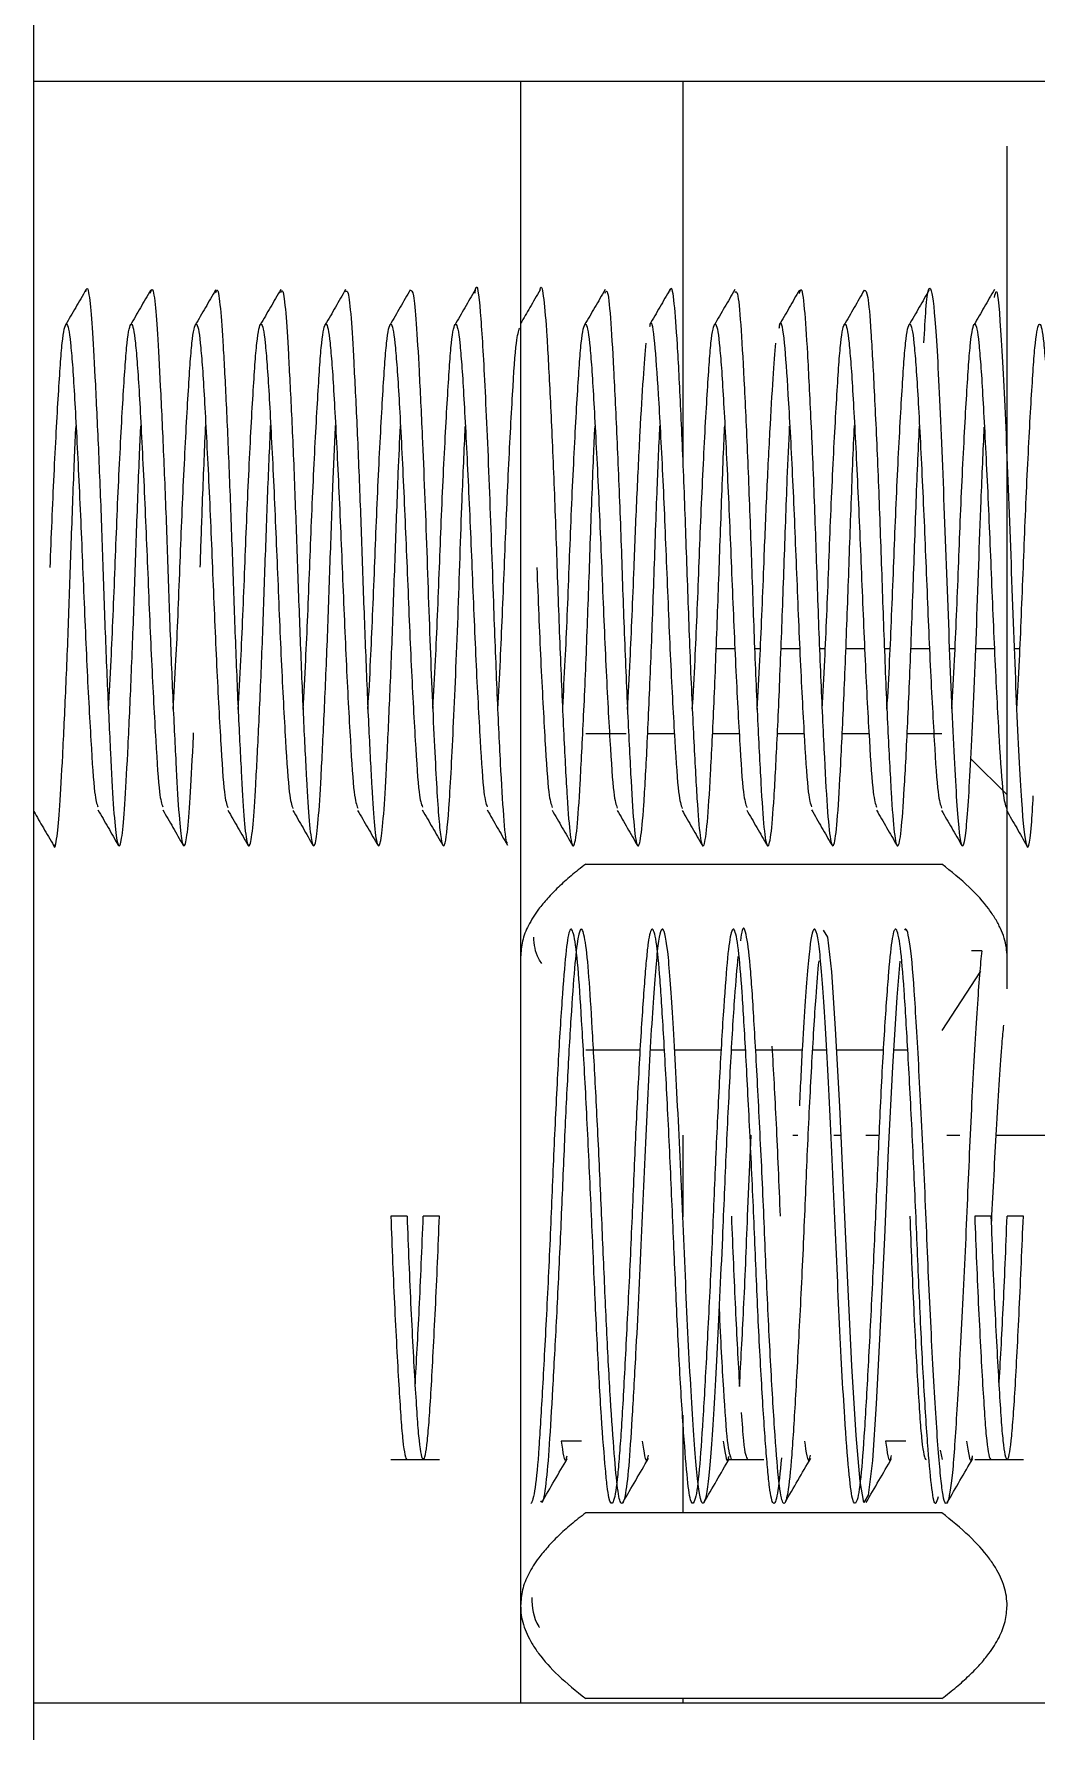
# Model space of a CAD drawing. Header units: millimetres. Extents: x -635 to 515, y -448 to 489.
# Drawn here: x -429.92 to -423.74, y -211.7 to -201.24 of the extents above; entities that cross this region are included whole.
import ezdxf

# ---------------------------------------------------------------- set-up
doc = ezdxf.new("R2010")
doc.units = ezdxf.units.MM

msp = doc.modelspace()

# ---------------------------------------------------------------- linework, layer by layer
at = {"color": 144, "linetype": 'Continuous', "lineweight": 18}
for p, q in [((-429.918, -212.878), (-429.918, -190.178)), ((-429.918, -201.528), (-419.293, -201.528)), ((-426.918, -201.528), (-426.918, -211.528)), ((-425.918, -201.528), (-425.918, -203.873)), ((-423.918, -207.126), (-423.918, -201.93)), ((-425.712, -205.028), (-425.597, -205.028)), ((-425.475, -205.028), (-425.44, -205.028)), ((-425.312, -205.028), (-425.197, -205.028)), ((-425.075, -205.028), (-425.04, -205.028)), ((-424.912, -205.028), (-424.797, -205.028)), ((-424.675, -205.028), (-424.64, -205.028)), ((-424.512, -205.028), (-424.397, -205.028)), ((-424.274, -205.028), (-424.24, -205.028)), ((-424.112, -205.028), (-423.997, -205.028)), ((-423.874, -205.028), (-423.84, -205.028)), ((-426.267, -205.554), (-426.516, -205.554)), ((-425.97, -205.554), (-426.135, -205.554)), ((-425.57, -205.554), (-425.735, -205.554)), ((-425.17, -205.554), (-425.334, -205.554)), ((-424.77, -205.554), (-424.935, -205.554)), ((-424.32, -205.554), (-424.535, -205.554)), ((-426.516, -206.356), (-424.32, -206.356)), ((-424.075, -206.891), (-424.137, -206.891)), ((-424.082, -207.017), (-424.32, -207.382)), ((-426.516, -207.502), (-426.181, -207.502)), ((-426.118, -207.502), (-426.031, -207.502)), ((-425.969, -207.502), (-425.681, -207.502)), ((-425.619, -207.502), (-425.531, -207.502)), ((-425.469, -207.502), (-425.182, -207.502)), ((-425.119, -207.502), (-425.032, -207.502)), ((-424.969, -207.502), (-424.681, -207.502)), ((-424.619, -207.502), (-424.531, -207.502)), ((-425.918, -208.028), (-425.918, -208.531)), ((-425.518, -208.528), (-425.497, -208.028)), ((-425.24, -208.028), (-425.208, -208.028)), ((-424.986, -208.028), (-424.941, -208.028)), ((-424.789, -208.028), (-424.708, -208.028)), ((-424.289, -208.028), (-424.209, -208.028)), ((-423.986, -208.028), (-423.497, -208.028)), ((-427.618, -208.528), (-427.718, -208.528)), ((-427.418, -208.528), (-427.518, -208.528)), ((-424.018, -208.528), (-424.118, -208.528)), ((-423.818, -208.528), (-423.918, -208.528)), ((-425.918, -209.754), (-425.918, -210.356)), ((-426.543, -209.914), (-426.668, -209.914)), ((-424.543, -209.914), (-424.668, -209.914)), ((-424.331, -209.97), (-424.318, -210.028)), ((-424.118, -210.028), (-423.818, -210.028)), ((-424.32, -210.356), (-426.516, -210.356)), ((-429.918, -211.528), (-419.293, -211.528)), ((-424.32, -211.502), (-426.516, -211.502)), ((-425.918, -211.502), (-425.918, -211.528))]:
    msp.add_line(p, q, dxfattribs=at)
at = {"color": 7, "linetype": 'Continuous', "lineweight": 25}
for p, q in [((-423.918, -205.93), (-424.141, -205.707)), ((-427.718, -210.028), (-427.418, -210.028)), ((-425.638, -210.028), (-425.418, -210.028))]:
    msp.add_line(p, q, dxfattribs=at)
at = {"color": 144, "linetype": 'Continuous', "lineweight": 18, "flags": 128}
msp.add_lwpolyline([(-424.58, -206.954), (-424.599, -207.176), (-424.625, -207.606), (-424.651, -208.12), (-424.674, -208.658), (-424.7, -209.205), (-424.726, -209.684), (-424.749, -210.034), (-424.774, -210.248), (-424.801, -210.292), (-424.825, -210.164), (-424.849, -209.879), (-424.875, -209.45), (-424.901, -208.936), (-424.924, -208.397), (-424.95, -207.85), (-424.976, -207.372), (-424.999, -207.021), (-425.024, -206.807), (-425.051, -206.763), (-425.051, -206.763)], dxfattribs=at)
at = {"color": 144, "linetype": 'Continuous', "lineweight": 18}
for points, knots in [([(-429.598, -202.828), (-429.597, -202.822), (-429.589, -202.786), (-429.574, -202.864), (-429.557, -203.061), (-429.54, -203.388), (-429.52, -203.81), (-429.501, -204.29), (-429.485, -204.786), (-429.466, -205.264), (-429.446, -205.683), (-429.429, -206.003), (-429.412, -206.204), (-429.392, -206.269), (-429.373, -206.187), (-429.356, -205.972), (-429.338, -205.639), (-429.318, -205.21), (-429.3, -204.727), (-429.283, -204.235), (-429.269, -203.863), (-429.261, -203.692), (-429.259, -203.654)], [0, 0, 0, 0, 0.01234, 0.067266, 0.120088, 0.173743, 0.228911, 0.283288, 0.335775, 0.390227, 0.445378, 0.498928, 0.551833, 0.606803, 0.661635, 0.714321, 0.76817, 0.82336, 0.877582, 0.930095, 0.984683, 1, 1, 1, 1]), ([(-427.199, -202.835), (-427.198, -202.827), (-427.187, -202.753), (-427.166, -202.92), (-427.141, -203.338), (-427.111, -204), (-427.088, -204.693), (-427.065, -205.29), (-427.043, -205.754), (-427.024, -206.074), (-427.009, -206.234), (-427, -206.225), (-426.999, -206.223)], [0, 0, 0, 0, 0.017964, 0.156394, 0.291006, 0.430696, 0.565212, 0.669085, 0.774185, 0.875266, 0.978055, 1, 1, 1, 1]), ([(-426.798, -202.822), (-426.798, -202.819), (-426.79, -202.774), (-426.775, -202.857), (-426.756, -203.077), (-426.736, -203.465), (-426.713, -203.962), (-426.694, -204.517), (-426.674, -205.072), (-426.652, -205.573), (-426.631, -205.963), (-426.612, -206.205), (-426.591, -206.274), (-426.569, -206.159), (-426.551, -205.877), (-426.529, -205.456), (-426.507, -204.934), (-426.488, -204.379), (-426.472, -203.931), (-426.462, -203.718), (-426.459, -203.656)], [0, 0, 0, 0, 0.00418, 0.065975, 0.12534, 0.185993, 0.247959, 0.307989, 0.367882, 0.429832, 0.490597, 0.549888, 0.611637, 0.672972, 0.732053, 0.793418, 0.855148, 0.914415, 0.975221, 1, 1, 1, 1]), ([(-425.997, -202.825), (-425.996, -202.82), (-425.987, -202.781), (-425.972, -202.882), (-425.953, -203.131), (-425.932, -203.54), (-425.91, -204.051), (-425.891, -204.609), (-425.871, -205.159), (-425.848, -205.646), (-425.828, -206.013), (-425.809, -206.228), (-425.787, -206.268), (-425.766, -206.124), (-425.747, -205.817), (-425.725, -205.376), (-425.704, -204.843), (-425.685, -204.289), (-425.669, -203.872), (-425.661, -203.69), (-425.659, -203.655)], [0, 0, 0, 0, 0.00932, 0.071214, 0.130658, 0.192066, 0.254259, 0.314101, 0.374856, 0.437163, 0.497753, 0.557735, 0.619969, 0.681249, 0.740746, 0.802721, 0.86452, 0.923927, 0.985462, 1, 1, 1, 1]), ([(-424.431, -203.143), (-424.427, -203.067), (-424.413, -202.814), (-424.386, -202.764), (-424.356, -203.042), (-424.325, -203.681), (-424.294, -204.511), (-424.263, -205.347), (-424.231, -205.992), (-424.202, -206.3), (-424.169, -206.198), (-424.141, -205.707), (-424.107, -204.957), (-424.083, -204.186), (-424.065, -203.809), (-424.059, -203.662)], [0, 0, 0, 0, 0.035635, 0.119702, 0.201857, 0.285365, 0.368293, 0.451013, 0.534677, 0.616686, 0.700852, 0.782422, 0.866849, 0.948262, 1, 1, 1, 1]), ([(-429.199, -202.835), (-429.196, -202.825), (-429.187, -202.791), (-429.171, -202.886), (-429.155, -203.104), (-429.137, -203.447), (-429.117, -203.882), (-429.098, -204.366), (-429.082, -204.862), (-429.063, -205.334), (-429.043, -205.74), (-429.026, -206.043), (-429.009, -206.224), (-428.989, -206.265), (-428.97, -206.164), (-428.954, -205.922), (-428.941, -205.704), (-428.934, -205.553), (-428.934, -205.547)], [0, 0, 0, 0, 0.02965, 0.099692, 0.166995, 0.23615, 0.306798, 0.375981, 0.443271, 0.513295, 0.583754, 0.651741, 0.719973, 0.790497, 0.860384, 0.927603, 0.996975, 1, 1, 1, 1]), ([(-428.798, -202.834), (-428.795, -202.825), (-428.785, -202.797), (-428.769, -202.911), (-428.752, -203.15), (-428.733, -203.509), (-428.714, -203.955), (-428.696, -204.443), (-428.679, -204.937), (-428.66, -205.402), (-428.64, -205.794), (-428.624, -206.079), (-428.606, -206.239), (-428.586, -206.259), (-428.567, -206.134), (-428.551, -205.88), (-428.532, -205.515), (-428.512, -205.064), (-428.495, -204.575), (-428.478, -204.084), (-428.465, -203.796), (-428.459, -203.651)], [0, 0, 0, 0, 0.0299898, 0.0844584, 0.1369453, 0.1913018, 0.246472, 0.3001512, 0.3529523, 0.4078658, 0.4627586, 0.5155265, 0.569251, 0.6244271, 0.6787487, 0.7312396, 0.7857402, 0.8408761, 0.8943508, 0.9473176, 1, 1, 1, 1]), ([(-428.397, -202.831), (-428.393, -202.824), (-428.382, -202.806), (-428.366, -202.94), (-428.35, -203.199), (-428.33, -203.573), (-428.311, -204.028), (-428.294, -204.52), (-428.276, -205.012), (-428.257, -205.469), (-428.238, -205.845), (-428.221, -206.112), (-428.203, -206.252), (-428.183, -206.249), (-428.165, -206.103), (-428.148, -205.831), (-428.129, -205.45), (-428.109, -204.99), (-428.092, -204.499), (-428.076, -204.034), (-428.064, -203.773), (-428.059, -203.653)], [0, 0, 0, 0, 0.035304, 0.089632, 0.142323, 0.197122, 0.252379, 0.305801, 0.359131, 0.414364, 0.469213, 0.521931, 0.576189, 0.631555, 0.68571, 0.738475, 0.793393, 0.848587, 0.901795, 0.955346, 1, 1, 1, 1]), ([(-427.997, -202.827), (-427.992, -202.823), (-427.98, -202.816), (-427.963, -202.972), (-427.947, -203.25), (-427.927, -203.64), (-427.908, -204.103), (-427.891, -204.597), (-427.873, -205.086), (-427.854, -205.534), (-427.835, -205.894), (-427.819, -206.143), (-427.8, -206.261), (-427.78, -206.235), (-427.762, -206.069), (-427.745, -205.778), (-427.726, -205.382), (-427.707, -204.915), (-427.69, -204.422), (-427.674, -203.985), (-427.663, -203.749), (-427.659, -203.655)], [0, 0, 0, 0, 0.04265, 0.096675, 0.149603, 0.204681, 0.259855, 0.312936, 0.366752, 0.422135, 0.476775, 0.529474, 0.584106, 0.639491, 0.693318, 0.74639, 0.801559, 0.856643, 0.909578, 0.963592, 1, 1, 1, 1]), ([(-427.598, -202.817), (-427.591, -202.819), (-427.578, -202.823), (-427.561, -203.007), (-427.544, -203.304), (-427.521, -203.772), (-427.496, -204.423), (-427.471, -205.173), (-427.441, -205.801), (-427.416, -206.199), (-427.386, -206.291), (-427.36, -206.058), (-427.333, -205.544), (-427.303, -204.851), (-427.282, -204.159), (-427.265, -203.805), (-427.259, -203.659)], [0, 0, 0, 0, 0.054126, 0.107735, 0.160977, 0.216214, 0.297506, 0.3775, 0.459978, 0.539286, 0.621549, 0.702135, 0.782803, 0.865031, 0.944352, 1, 1, 1, 1]), ([(-426.397, -202.837), (-426.393, -202.828), (-426.381, -202.804), (-426.364, -202.967), (-426.345, -203.287), (-426.323, -203.745), (-426.301, -204.282), (-426.283, -204.843), (-426.261, -205.374), (-426.239, -205.816), (-426.221, -206.123), (-426.2, -206.267), (-426.178, -206.229), (-426.158, -206.014), (-426.138, -205.647), (-426.116, -205.16), (-426.096, -204.612), (-426.078, -204.083), (-426.065, -203.789), (-426.059, -203.654)], [0, 0, 0, 0, 0.037245, 0.098075, 0.157688, 0.219725, 0.281167, 0.340477, 0.402171, 0.464051, 0.523455, 0.584628, 0.646764, 0.706658, 0.76714, 0.829347, 0.890013, 0.949751, 1, 1, 1, 1]), ([(-425.597, -202.831), (-425.592, -202.826), (-425.579, -202.815), (-425.561, -203.009), (-425.541, -203.354), (-425.519, -203.829), (-425.498, -204.374), (-425.48, -204.934), (-425.458, -205.454), (-425.436, -205.876), (-425.418, -206.159), (-425.396, -206.274), (-425.374, -206.205), (-425.355, -205.964), (-425.335, -205.575), (-425.313, -205.073), (-425.293, -204.521), (-425.276, -204.023), (-425.264, -203.761), (-425.259, -203.656)], [0, 0, 0, 0, 0.047542, 0.107825, 0.16785, 0.229989, 0.290997, 0.350448, 0.412371, 0.473938, 0.533208, 0.594733, 0.656682, 0.716168, 0.777119, 0.839268, 0.899362, 0.959573, 1, 1, 1, 1]), ([(-425.199, -202.839), (-425.196, -202.828), (-425.186, -202.787), (-425.168, -202.911), (-425.15, -203.19), (-425.128, -203.618), (-425.106, -204.14), (-425.088, -204.701), (-425.067, -205.245), (-425.045, -205.715), (-425.025, -206.06), (-425.005, -206.247), (-424.983, -206.256), (-424.963, -206.084), (-424.944, -205.753), (-424.922, -205.293), (-424.901, -204.751), (-424.882, -204.199), (-424.867, -203.814), (-424.86, -203.661), (-424.859, -203.652)], [0, 0, 0, 0, 0.025302, 0.086551, 0.14563, 0.207057, 0.268727, 0.32793, 0.388825, 0.450737, 0.510456, 0.570651, 0.63262, 0.69311, 0.752579, 0.814418, 0.875543, 0.93465, 0.996175, 1, 1, 1, 1]), ([(-424.799, -202.818), (-424.791, -202.82), (-424.777, -202.825), (-424.758, -203.055), (-424.738, -203.424), (-424.715, -203.915), (-424.695, -204.466), (-424.676, -205.023), (-424.654, -205.532), (-424.633, -205.933), (-424.614, -206.19), (-424.593, -206.275), (-424.571, -206.177), (-424.552, -205.909), (-424.531, -205.499), (-424.509, -204.984), (-424.49, -204.429), (-424.473, -203.964), (-424.462, -203.733), (-424.459, -203.656)], [0, 0, 0, 0, 0.060842, 0.120393, 0.180749, 0.242706, 0.303012, 0.362606, 0.424476, 0.485455, 0.544596, 0.606194, 0.667677, 0.726759, 0.787906, 0.849714, 0.909132, 0.969656, 1, 1, 1, 1]), ([(-423.997, -202.862), (-423.992, -202.844), (-423.978, -202.779), (-423.955, -203.089), (-423.923, -203.717), (-423.892, -204.56), (-423.862, -205.387), (-423.83, -206.022), (-423.8, -206.292), (-423.774, -206.243), (-423.761, -206.001), (-423.757, -205.936)], [0, 0, 0, 0, 0.049738, 0.177119, 0.307267, 0.43571, 0.564752, 0.694443, 0.822254, 0.952853, 1, 1, 1, 1]), ([(-426.122, -203.042), (-426.12, -203.037), (-426.111, -202.989), (-426.092, -203.12), (-426.07, -203.436), (-426.042, -203.939), (-426.026, -204.333), (-426.018, -204.528)], [0, 0, 0, 0, 0.030551, 0.275324, 0.512485, 0.759395, 1, 1, 1, 1]), ([(-425.324, -203.052), (-425.322, -203.042), (-425.312, -202.989), (-425.292, -203.118), (-425.27, -203.437), (-425.242, -203.939), (-425.226, -204.333), (-425.218, -204.528)], [0, 0, 0, 0, 0.049169, 0.289241, 0.521847, 0.764016, 1, 1, 1, 1]), ([(-429.818, -204.528), (-429.811, -204.34), (-429.803, -204.143), (-429.785, -203.773), (-429.776, -203.601), (-429.763, -203.393), (-429.759, -203.331), (-429.752, -203.226), (-429.748, -203.182), (-429.736, -203.07), (-429.727, -203.028), (-429.709, -203.028), (-429.7, -203.07), (-429.689, -203.182), (-429.685, -203.226), (-429.677, -203.331), (-429.673, -203.393), (-429.661, -203.601), (-429.652, -203.773), (-429.634, -204.143), (-429.626, -204.34), (-429.618, -204.528)], [0, 0, 0, 0, 0.125, 0.125, 0.25, 0.25, 0.3125, 0.3125, 0.375, 0.375, 0.5, 0.5, 0.625, 0.625, 0.6875, 0.6875, 0.75, 0.75, 0.875, 0.875, 1, 1, 1, 1]), ([(-429.418, -204.528), (-429.411, -204.34), (-429.403, -204.143), (-429.385, -203.773), (-429.376, -203.601), (-429.363, -203.393), (-429.359, -203.331), (-429.352, -203.226), (-429.348, -203.182), (-429.336, -203.07), (-429.327, -203.028), (-429.309, -203.028), (-429.3, -203.07), (-429.289, -203.182), (-429.285, -203.226), (-429.277, -203.331), (-429.273, -203.393), (-429.261, -203.601), (-429.252, -203.773), (-429.234, -204.143), (-429.226, -204.34), (-429.218, -204.528)], [0, 0, 0, 0, 0.125, 0.125, 0.25, 0.25, 0.3125, 0.3125, 0.375, 0.375, 0.5, 0.5, 0.625, 0.625, 0.6875, 0.6875, 0.75, 0.75, 0.875, 0.875, 1, 1, 1, 1]), ([(-429.018, -204.528), (-429.011, -204.34), (-429.003, -204.143), (-428.985, -203.773), (-428.976, -203.601), (-428.963, -203.393), (-428.959, -203.331), (-428.952, -203.226), (-428.948, -203.182), (-428.936, -203.07), (-428.927, -203.028), (-428.909, -203.028), (-428.9, -203.07), (-428.889, -203.182), (-428.885, -203.226), (-428.877, -203.331), (-428.873, -203.393), (-428.861, -203.601), (-428.852, -203.773), (-428.834, -204.143), (-428.826, -204.34), (-428.818, -204.528)], [0, 0, 0, 0, 0.125, 0.125, 0.25, 0.25, 0.3125, 0.3125, 0.375, 0.375, 0.5, 0.5, 0.625, 0.625, 0.6875, 0.6875, 0.75, 0.75, 0.875, 0.875, 1, 1, 1, 1]), ([(-428.618, -204.528), (-428.611, -204.34), (-428.603, -204.143), (-428.585, -203.773), (-428.576, -203.601), (-428.563, -203.393), (-428.559, -203.331), (-428.552, -203.226), (-428.548, -203.182), (-428.536, -203.07), (-428.527, -203.028), (-428.509, -203.028), (-428.5, -203.07), (-428.489, -203.182), (-428.485, -203.226), (-428.477, -203.331), (-428.473, -203.393), (-428.461, -203.601), (-428.452, -203.773), (-428.434, -204.143), (-428.426, -204.34), (-428.418, -204.528)], [0, 0, 0, 0, 0.125, 0.125, 0.25, 0.25, 0.3125, 0.3125, 0.375, 0.375, 0.5, 0.5, 0.625, 0.625, 0.6875, 0.6875, 0.75, 0.75, 0.875, 0.875, 1, 1, 1, 1]), ([(-428.218, -204.528), (-428.211, -204.34), (-428.203, -204.143), (-428.185, -203.773), (-428.176, -203.601), (-428.163, -203.393), (-428.159, -203.331), (-428.152, -203.226), (-428.148, -203.182), (-428.136, -203.07), (-428.127, -203.028), (-428.109, -203.028), (-428.1, -203.07), (-428.089, -203.182), (-428.085, -203.226), (-428.077, -203.331), (-428.073, -203.393), (-428.061, -203.601), (-428.052, -203.773), (-428.034, -204.143), (-428.026, -204.34), (-428.018, -204.528)], [0, 0, 0, 0, 0.125, 0.125, 0.25, 0.25, 0.3125, 0.3125, 0.375, 0.375, 0.5, 0.5, 0.625, 0.625, 0.6875, 0.6875, 0.75, 0.75, 0.875, 0.875, 1, 1, 1, 1]), ([(-427.818, -204.528), (-427.811, -204.34), (-427.803, -204.143), (-427.785, -203.773), (-427.776, -203.601), (-427.763, -203.393), (-427.759, -203.331), (-427.752, -203.226), (-427.748, -203.182), (-427.736, -203.07), (-427.727, -203.028), (-427.709, -203.028), (-427.7, -203.07), (-427.689, -203.182), (-427.685, -203.226), (-427.677, -203.331), (-427.673, -203.393), (-427.661, -203.601), (-427.652, -203.773), (-427.634, -204.143), (-427.626, -204.34), (-427.618, -204.528)], [0, 0, 0, 0, 0.125, 0.125, 0.25, 0.25, 0.3125, 0.3125, 0.375, 0.375, 0.5, 0.5, 0.625, 0.625, 0.6875, 0.6875, 0.75, 0.75, 0.875, 0.875, 1, 1, 1, 1]), ([(-427.418, -204.528), (-427.411, -204.34), (-427.403, -204.143), (-427.385, -203.773), (-427.376, -203.601), (-427.363, -203.393), (-427.359, -203.331), (-427.352, -203.226), (-427.348, -203.182), (-427.336, -203.07), (-427.327, -203.028), (-427.309, -203.028), (-427.3, -203.07), (-427.289, -203.182), (-427.285, -203.226), (-427.277, -203.331), (-427.273, -203.393), (-427.261, -203.601), (-427.252, -203.773), (-427.234, -204.143), (-427.226, -204.34), (-427.218, -204.528)], [0, 0, 0, 0, 0.125, 0.125, 0.25, 0.25, 0.3125, 0.3125, 0.375, 0.375, 0.5, 0.5, 0.625, 0.625, 0.6875, 0.6875, 0.75, 0.75, 0.875, 0.875, 1, 1, 1, 1]), ([(-427.018, -204.528), (-427.01, -204.333), (-426.994, -203.937), (-426.967, -203.445), (-426.946, -203.114), (-426.93, -203.071), (-426.923, -203.051)], [0, 0, 0, 0, 0.261305, 0.529458, 0.787022, 1, 1, 1, 1]), ([(-426.618, -204.528), (-426.611, -204.34), (-426.603, -204.143), (-426.585, -203.773), (-426.576, -203.601), (-426.563, -203.393), (-426.559, -203.331), (-426.552, -203.226), (-426.548, -203.182), (-426.536, -203.07), (-426.527, -203.028), (-426.509, -203.028), (-426.5, -203.07), (-426.489, -203.182), (-426.485, -203.226), (-426.477, -203.331), (-426.473, -203.393), (-426.461, -203.601), (-426.452, -203.773), (-426.434, -204.143), (-426.426, -204.34), (-426.418, -204.528)], [0, 0, 0, 0, 0.125, 0.125, 0.25, 0.25, 0.3125, 0.3125, 0.375, 0.375, 0.5, 0.5, 0.625, 0.625, 0.6875, 0.6875, 0.75, 0.75, 0.875, 0.875, 1, 1, 1, 1]), ([(-425.818, -204.528), (-425.811, -204.34), (-425.803, -204.143), (-425.785, -203.773), (-425.776, -203.601), (-425.763, -203.393), (-425.759, -203.331), (-425.752, -203.226), (-425.748, -203.182), (-425.736, -203.07), (-425.727, -203.028), (-425.709, -203.028), (-425.7, -203.07), (-425.689, -203.182), (-425.685, -203.226), (-425.677, -203.331), (-425.673, -203.393), (-425.661, -203.601), (-425.652, -203.773), (-425.634, -204.143), (-425.626, -204.34), (-425.618, -204.528)], [0, 0, 0, 0, 0.125, 0.125, 0.25, 0.25, 0.3125, 0.3125, 0.375, 0.375, 0.5, 0.5, 0.625, 0.625, 0.6875, 0.6875, 0.75, 0.75, 0.875, 0.875, 1, 1, 1, 1]), ([(-425.018, -204.528), (-425.011, -204.34), (-425.003, -204.143), (-424.985, -203.773), (-424.976, -203.601), (-424.963, -203.393), (-424.959, -203.331), (-424.952, -203.226), (-424.948, -203.182), (-424.936, -203.07), (-424.927, -203.028), (-424.909, -203.028), (-424.9, -203.07), (-424.889, -203.182), (-424.885, -203.226), (-424.877, -203.331), (-424.873, -203.393), (-424.861, -203.601), (-424.852, -203.773), (-424.834, -204.143), (-424.826, -204.34), (-424.818, -204.528)], [0, 0, 0, 0, 0.125, 0.125, 0.25, 0.25, 0.3125, 0.3125, 0.375, 0.375, 0.5, 0.5, 0.625, 0.625, 0.6875, 0.6875, 0.75, 0.75, 0.875, 0.875, 1, 1, 1, 1]), ([(-424.618, -204.528), (-424.611, -204.34), (-424.603, -204.143), (-424.585, -203.773), (-424.576, -203.601), (-424.563, -203.393), (-424.559, -203.331), (-424.552, -203.226), (-424.548, -203.182), (-424.536, -203.07), (-424.527, -203.028), (-424.509, -203.028), (-424.5, -203.07), (-424.489, -203.182), (-424.485, -203.226), (-424.477, -203.331), (-424.473, -203.393), (-424.461, -203.601), (-424.452, -203.773), (-424.434, -204.143), (-424.426, -204.34), (-424.418, -204.528)], [0, 0, 0, 0, 0.125, 0.125, 0.25, 0.25, 0.3125, 0.3125, 0.375, 0.375, 0.5, 0.5, 0.625, 0.625, 0.6875, 0.6875, 0.75, 0.75, 0.875, 0.875, 1, 1, 1, 1]), ([(-424.218, -204.528), (-424.211, -204.34), (-424.203, -204.143), (-424.185, -203.773), (-424.176, -203.601), (-424.163, -203.393), (-424.159, -203.331), (-424.152, -203.226), (-424.148, -203.182), (-424.136, -203.07), (-424.127, -203.028), (-424.109, -203.028), (-424.1, -203.07), (-424.089, -203.182), (-424.085, -203.226), (-424.077, -203.331), (-424.073, -203.393), (-424.061, -203.601), (-424.052, -203.773), (-424.034, -204.143), (-424.026, -204.34), (-424.018, -204.528)], [0, 0, 0, 0, 0.125, 0.125, 0.25, 0.25, 0.3125, 0.3125, 0.375, 0.375, 0.5, 0.5, 0.625, 0.625, 0.6875, 0.6875, 0.75, 0.75, 0.875, 0.875, 1, 1, 1, 1]), ([(-423.818, -204.528), (-423.811, -204.34), (-423.803, -204.143), (-423.785, -203.773), (-423.776, -203.601), (-423.763, -203.393), (-423.759, -203.331), (-423.752, -203.226), (-423.748, -203.182), (-423.736, -203.07), (-423.727, -203.028), (-423.709, -203.028), (-423.7, -203.07), (-423.689, -203.182), (-423.685, -203.226), (-423.677, -203.331), (-423.673, -203.393), (-423.661, -203.601), (-423.652, -203.773), (-423.634, -204.143), (-423.626, -204.34), (-423.618, -204.528)], [0, 0, 0, 0, 0.125, 0.125, 0.25, 0.25, 0.3125, 0.3125, 0.375, 0.375, 0.5, 0.5, 0.625, 0.625, 0.6875, 0.6875, 0.75, 0.75, 0.875, 0.875, 1, 1, 1, 1]), ([(-426.218, -204.528), (-426.213, -204.387), (-426.207, -204.241), (-426.194, -203.956), (-426.187, -203.818), (-426.174, -203.568), (-426.167, -203.456), (-426.155, -203.272), (-426.15, -203.2), (-426.144, -203.144)], [0, 0, 0, 0, 0.25, 0.25, 0.5, 0.5, 0.75, 0.75, 1, 1, 1, 1]), ([(-425.418, -204.528), (-425.413, -204.387), (-425.407, -204.241), (-425.394, -203.956), (-425.387, -203.818), (-425.374, -203.568), (-425.367, -203.456), (-425.355, -203.272), (-425.35, -203.2), (-425.344, -203.144)], [0, 0, 0, 0, 0.25, 0.25, 0.5, 0.5, 0.75, 0.75, 1, 1, 1, 1]), ([(-429.797, -206.234), (-429.797, -206.238), (-429.789, -206.272), (-429.776, -206.2), (-429.759, -206.016), (-429.741, -205.697), (-429.721, -205.281), (-429.702, -204.803), (-429.686, -204.311), (-429.671, -203.912), (-429.662, -203.715), (-429.659, -203.655)], [0, 0, 0, 0, 0.014352, 0.149277, 0.27926, 0.410367, 0.545601, 0.679332, 0.808098, 0.941299, 1, 1, 1, 1]), ([(-428.893, -204.525), (-428.889, -204.406), (-428.879, -204.121), (-428.867, -203.815), (-428.86, -203.668), (-428.859, -203.653)], [0, 0, 0, 0, 0.39127, 0.935474, 1, 1, 1, 1]), ([(-429.618, -204.528), (-429.61, -204.723), (-429.594, -205.119), (-429.567, -205.611), (-429.546, -205.941), (-429.531, -205.985), (-429.524, -206.004)], [0, 0, 0, 0, 0.261521, 0.529896, 0.787673, 1, 1, 1, 1]), ([(-429.459, -205.401), (-429.453, -205.303), (-429.439, -205.051), (-429.426, -204.727), (-429.418, -204.528)], [0, 0, 0, 0, 0.3856577, 1, 1, 1, 1]), ([(-429.218, -204.528), (-429.21, -204.723), (-429.194, -205.119), (-429.167, -205.611), (-429.146, -205.941), (-429.131, -205.984), (-429.124, -206.004)], [0, 0, 0, 0, 0.261904, 0.530672, 0.788827, 1, 1, 1, 1]), ([(-429.059, -205.402), (-429.054, -205.304), (-429.039, -205.051), (-429.026, -204.727), (-429.018, -204.528)], [0, 0, 0, 0, 0.386596, 1, 1, 1, 1]), ([(-428.818, -204.528), (-428.81, -204.723), (-428.794, -205.119), (-428.767, -205.611), (-428.746, -205.944), (-428.73, -205.988), (-428.723, -206.008)], [0, 0, 0, 0, 0.259154, 0.525101, 0.780545, 1, 1, 1, 1]), ([(-428.659, -205.404), (-428.654, -205.306), (-428.639, -205.052), (-428.626, -204.727), (-428.618, -204.528)], [0, 0, 0, 0, 0.388223, 1, 1, 1, 1]), ([(-428.418, -204.528), (-428.41, -204.723), (-428.394, -205.118), (-428.367, -205.612), (-428.345, -205.948), (-428.329, -205.992), (-428.322, -206.013)], [0, 0, 0, 0, 0.256483, 0.519687, 0.772498, 1, 1, 1, 1]), ([(-428.259, -205.403), (-428.254, -205.305), (-428.239, -205.051), (-428.226, -204.727), (-428.218, -204.528)], [0, 0, 0, 0, 0.3873274, 1, 1, 1, 1]), ([(-428.018, -204.528), (-428.01, -204.723), (-427.994, -205.118), (-427.967, -205.612), (-427.946, -205.947), (-427.929, -205.991), (-427.922, -206.012)], [0, 0, 0, 0, 0.257175, 0.52109, 0.774583, 1, 1, 1, 1]), ([(-427.859, -205.401), (-427.853, -205.304), (-427.839, -205.051), (-427.826, -204.727), (-427.818, -204.528)], [0, 0, 0, 0, 0.386101, 1, 1, 1, 1]), ([(-427.618, -204.528), (-427.61, -204.723), (-427.594, -205.119), (-427.567, -205.611), (-427.546, -205.942), (-427.53, -205.986), (-427.523, -206.005)], [0, 0, 0, 0, 0.26088, 0.528597, 0.785742, 1, 1, 1, 1]), ([(-427.459, -205.396), (-427.453, -205.3), (-427.439, -205.049), (-427.426, -204.727), (-427.418, -204.528)], [0, 0, 0, 0, 0.381561, 1, 1, 1, 1]), ([(-427.218, -204.528), (-427.21, -204.723), (-427.194, -205.119), (-427.167, -205.611), (-427.146, -205.94), (-427.131, -205.984), (-427.124, -206.003)], [0, 0, 0, 0, 0.262163, 0.531197, 0.789608, 1, 1, 1, 1]), ([(-427.059, -205.401), (-427.053, -205.303), (-427.039, -205.05), (-427.026, -204.727), (-427.018, -204.528)], [0, 0, 0, 0, 0.385395, 1, 1, 1, 1]), ([(-426.818, -204.528), (-426.81, -204.723), (-426.794, -205.119), (-426.767, -205.611), (-426.746, -205.943), (-426.73, -205.987), (-426.723, -206.007)], [0, 0, 0, 0, 0.25984, 0.526491, 0.782612, 1, 1, 1, 1]), ([(-426.658, -205.391), (-426.653, -205.297), (-426.639, -205.047), (-426.626, -204.727), (-426.618, -204.528)], [0, 0, 0, 0, 0.377864, 1, 1, 1, 1]), ([(-426.418, -204.528), (-426.41, -204.723), (-426.394, -205.118), (-426.367, -205.612), (-426.345, -205.947), (-426.329, -205.991), (-426.322, -206.012)], [0, 0, 0, 0, 0.256864, 0.52046, 0.773647, 1, 1, 1, 1]), ([(-426.259, -205.403), (-426.254, -205.305), (-426.239, -205.051), (-426.226, -204.727), (-426.218, -204.528)], [0, 0, 0, 0, 0.387187, 1, 1, 1, 1]), ([(-426.018, -204.528), (-426.01, -204.723), (-425.994, -205.118), (-425.967, -205.612), (-425.945, -205.948), (-425.929, -205.992), (-425.922, -206.013)], [0, 0, 0, 0, 0.256699, 0.520127, 0.773152, 1, 1, 1, 1]), ([(-425.859, -205.399), (-425.853, -205.302), (-425.839, -205.05), (-425.826, -204.727), (-425.818, -204.528)], [0, 0, 0, 0, 0.384511, 1, 1, 1, 1]), ([(-425.618, -204.528), (-425.61, -204.723), (-425.594, -205.119), (-425.567, -205.611), (-425.546, -205.943), (-425.53, -205.987), (-425.523, -206.007)], [0, 0, 0, 0, 0.260173, 0.527166, 0.783615, 1, 1, 1, 1]), ([(-425.459, -205.403), (-425.454, -205.305), (-425.439, -205.052), (-425.426, -204.727), (-425.418, -204.528)], [0, 0, 0, 0, 0.387645, 1, 1, 1, 1]), ([(-425.218, -204.528), (-425.21, -204.723), (-425.194, -205.119), (-425.167, -205.611), (-425.146, -205.94), (-425.131, -205.984), (-425.124, -206.003)], [0, 0, 0, 0, 0.262257, 0.531388, 0.789891, 1, 1, 1, 1]), ([(-425.059, -205.4), (-425.053, -205.303), (-425.039, -205.05), (-425.026, -204.727), (-425.018, -204.528)], [0, 0, 0, 0, 0.384824, 1, 1, 1, 1]), ([(-424.818, -204.528), (-424.81, -204.723), (-424.794, -205.119), (-424.767, -205.611), (-424.746, -205.942), (-424.73, -205.986), (-424.723, -206.006)], [0, 0, 0, 0, 0.260497, 0.527822, 0.784591, 1, 1, 1, 1]), ([(-424.659, -205.401), (-424.653, -205.304), (-424.639, -205.051), (-424.626, -204.727), (-424.618, -204.528)], [0, 0, 0, 0, 0.385772, 1, 1, 1, 1]), ([(-424.418, -204.528), (-424.41, -204.723), (-424.394, -205.118), (-424.367, -205.612), (-424.346, -205.947), (-424.329, -205.991), (-424.322, -206.011)], [0, 0, 0, 0, 0.257363, 0.521471, 0.77515, 1, 1, 1, 1]), ([(-424.259, -205.399), (-424.253, -205.302), (-424.239, -205.05), (-424.226, -204.727), (-424.218, -204.528)], [0, 0, 0, 0, 0.384361, 1, 1, 1, 1]), ([(-424.018, -204.528), (-424.01, -204.723), (-423.994, -205.118), (-423.967, -205.612), (-423.945, -205.948), (-423.929, -205.992), (-423.922, -206.013)], [0, 0, 0, 0, 0.256396, 0.519513, 0.772239, 1, 1, 1, 1]), ([(-423.859, -205.401), (-423.853, -205.304), (-423.839, -205.051), (-423.826, -204.727), (-423.818, -204.528)], [0, 0, 0, 0, 0.386103, 1, 1, 1, 1]), ([(-426.516, -206.356), (-426.547, -206.38), (-426.607, -206.427), (-426.685, -206.498), (-426.752, -206.567), (-426.817, -206.645), (-426.872, -206.733), (-426.911, -206.831), (-426.916, -206.897), (-426.918, -206.929)], [0, 0, 0, 0, 0.133742, 0.261786, 0.384385, 0.501827, 0.672588, 0.838171, 1, 1, 1, 1]), ([(-423.918, -206.929), (-423.919, -206.91), (-423.921, -206.871), (-423.935, -206.812), (-423.958, -206.753), (-423.99, -206.693), (-424.048, -206.607), (-424.15, -206.493), (-424.262, -206.403), (-424.32, -206.356)], [0, 0, 0, 0, 0.097235, 0.195677, 0.295653, 0.397475, 0.501441, 0.739766, 1, 1, 1, 1]), ([(-425.31, -210.017), (-425.317, -210.111), (-425.326, -210.187), (-425.343, -210.283), (-425.351, -210.304), (-425.368, -210.29), (-425.376, -210.254), (-425.387, -210.167), (-425.391, -210.132), (-425.398, -210.05), (-425.402, -210.003), (-425.414, -209.842), (-425.423, -209.711), (-425.44, -209.413), (-425.449, -209.249), (-425.464, -208.911), (-425.471, -208.742), (-425.486, -208.392), (-425.494, -208.21), (-425.512, -207.86), (-425.52, -207.691), (-425.537, -207.39), (-425.545, -207.258), (-425.559, -207.042), (-425.567, -206.952), (-425.583, -206.818), (-425.592, -206.775), (-425.609, -206.749), (-425.617, -206.764), (-425.633, -206.846), (-425.64, -206.909), (-425.655, -207.086), (-425.663, -207.201), (-425.681, -207.471), (-425.689, -207.627), (-425.706, -207.955), (-425.714, -208.128), (-425.728, -208.467), (-425.735, -208.646), (-425.752, -209.003), (-425.761, -209.179), (-425.778, -209.504), (-425.786, -209.651), (-425.802, -209.901), (-425.808, -210.003), (-425.824, -210.171), (-425.832, -210.233), (-425.849, -210.301), (-425.858, -210.307), (-425.875, -210.264), (-425.882, -210.216), (-425.896, -210.076), (-425.904, -209.98), (-425.921, -209.741), (-425.93, -209.598), (-425.947, -209.286), (-425.955, -209.117), (-425.966, -208.861), (-425.97, -208.777), (-425.977, -208.605), (-425.981, -208.517), (-425.993, -208.251), (-426.001, -208.07), (-426.018, -207.728), (-426.027, -207.567), (-426.039, -207.356), (-426.043, -207.291), (-426.051, -207.172), (-426.054, -207.119), (-426.065, -206.971), (-426.073, -206.891), (-426.09, -206.783), (-426.099, -206.756), (-426.116, -206.759), (-426.124, -206.789), (-426.135, -206.869), (-426.138, -206.9), (-426.146, -206.977), (-426.149, -207.022), (-426.161, -207.174), (-426.17, -207.301), (-426.187, -207.591), (-426.196, -207.754), (-426.208, -208.006), (-426.212, -208.091), (-426.219, -208.261), (-426.223, -208.345), (-426.234, -208.606), (-426.242, -208.787), (-426.259, -209.14), (-426.268, -209.312), (-426.284, -209.62), (-426.292, -209.757), (-426.303, -209.926), (-426.307, -209.977), (-426.314, -210.07), (-426.318, -210.112), (-426.33, -210.221), (-426.339, -210.269), (-426.356, -210.308), (-426.365, -210.298), (-426.377, -210.245), (-426.38, -210.221), (-426.388, -210.162), (-426.391, -210.127), (-426.402, -210.002), (-426.411, -209.893), (-426.428, -209.631), (-426.436, -209.479), (-426.453, -209.155), (-426.461, -208.983), (-426.475, -208.643), (-426.483, -208.467), (-426.499, -208.11), (-426.508, -207.932), (-426.525, -207.602), (-426.534, -207.45), (-426.549, -207.191), (-426.556, -207.085), (-426.571, -206.908), (-426.58, -206.84), (-426.597, -206.76), (-426.605, -206.748), (-426.622, -206.78), (-426.63, -206.824), (-426.644, -206.953), (-426.652, -207.043), (-426.668, -207.272), (-426.677, -207.41), (-426.694, -207.717), (-426.702, -207.885), (-426.718, -208.224), (-426.724, -208.393), (-426.74, -208.747), (-426.748, -208.928), (-426.766, -209.274), (-426.774, -209.438), (-426.791, -209.728), (-426.798, -209.852), (-426.812, -210.056), (-426.82, -210.141), (-426.837, -210.26), (-426.846, -210.293), (-426.854, -210.298)], [0, 0, 0, 0, 0.015625, 0.015625, 0.03125, 0.03125, 0.046875, 0.046875, 0.054687, 0.054687, 0.0625, 0.0625, 0.078125, 0.078125, 0.09375, 0.09375, 0.109375, 0.109375, 0.125, 0.125, 0.140625, 0.140625, 0.15625, 0.15625, 0.171875, 0.171875, 0.1875, 0.1875, 0.203125, 0.203125, 0.21875, 0.21875, 0.234375, 0.234375, 0.25, 0.25, 0.265625, 0.265625, 0.28125, 0.28125, 0.296875, 0.296875, 0.3125, 0.3125, 0.328125, 0.328125, 0.34375, 0.34375, 0.359375, 0.359375, 0.375, 0.375, 0.390625, 0.390625, 0.40625, 0.40625, 0.421875, 0.421875, 0.429688, 0.429688, 0.4375, 0.4375, 0.453125, 0.453125, 0.46875, 0.46875, 0.476563, 0.476563, 0.484375, 0.484375, 0.5, 0.5, 0.515625, 0.515625, 0.53125, 0.53125, 0.539063, 0.539063, 0.546875, 0.546875, 0.5625, 0.5625, 0.578125, 0.578125, 0.585938, 0.585938, 0.59375, 0.59375, 0.609375, 0.609375, 0.625, 0.625, 0.640625, 0.640625, 0.648438, 0.648438, 0.65625, 0.65625, 0.671875, 0.671875, 0.6875, 0.6875, 0.695313, 0.695313, 0.703125, 0.703125, 0.71875, 0.71875, 0.734375, 0.734375, 0.75, 0.75, 0.765625, 0.765625, 0.78125, 0.78125, 0.796875, 0.796875, 0.8125, 0.8125, 0.828125, 0.828125, 0.84375, 0.84375, 0.859375, 0.859375, 0.875, 0.875, 0.890625, 0.890625, 0.90625, 0.90625, 0.921875, 0.921875, 0.9375, 0.9375, 0.953125, 0.953125, 0.96875, 0.96875, 0.984375, 0.984375, 1, 1, 1, 1]), ([(-425.578, -206.926), (-425.585, -207.002), (-425.6, -207.166), (-425.625, -207.591), (-425.651, -208.109), (-425.676, -208.732), (-425.709, -209.398), (-425.741, -209.974), (-425.774, -210.302), (-425.81, -210.32), (-425.84, -210.029), (-425.876, -209.481), (-425.908, -208.765), (-425.94, -208.008), (-425.977, -207.344), (-426.006, -206.882), (-426.042, -206.705), (-426.075, -206.845), (-426.107, -207.274), (-426.143, -207.92), (-426.173, -208.673), (-426.205, -209.321), (-426.232, -209.787), (-426.251, -210.089), (-426.274, -210.273), (-426.298, -210.32), (-426.32, -210.227), (-426.34, -210.006), (-426.364, -209.668), (-426.387, -209.239), (-426.408, -208.76), (-426.429, -208.263), (-426.453, -207.781), (-426.476, -207.36), (-426.496, -207.032), (-426.518, -206.817), (-426.542, -206.734), (-426.565, -206.793), (-426.585, -206.983), (-426.608, -207.293), (-426.631, -207.703), (-426.653, -208.173), (-426.673, -208.669), (-426.697, -209.158), (-426.721, -209.598), (-426.741, -209.953), (-426.762, -210.191), (-426.781, -210.305), (-426.791, -210.287), (-426.794, -210.283)], [0, 0, 0, 0, 0.0178948, 0.0388998, 0.05955, 0.0796058, 0.1074165, 0.1346141, 0.1618237, 0.1896302, 0.2163847, 0.2441956, 0.2713927, 0.2986028, 0.3264091, 0.3531636, 0.3809747, 0.4081712, 0.4353819, 0.463188, 0.4899426, 0.5177539, 0.5361736, 0.5539518, 0.5723799, 0.5910823, 0.6093192, 0.6271615, 0.6457271, 0.664381, 0.6823947, 0.700422, 0.7190798, 0.7376389, 0.7554744, 0.7737227, 0.7924263, 0.8108454, 0.8286236, 0.8470524, 0.8657546, 0.8839907, 0.9018335, 0.9203995, 0.9390531, 0.957066, 0.9750942, 0.9937523, 1, 1, 1, 1]), ([(-425.08, -206.952), (-425.086, -207.02), (-425.1, -207.178), (-425.125, -207.591), (-425.151, -208.108), (-425.173, -208.668), (-425.2, -209.217), (-425.226, -209.697), (-425.249, -210.062), (-425.274, -210.279), (-425.301, -210.322), (-425.325, -210.19), (-425.349, -209.897), (-425.375, -209.467), (-425.401, -208.947), (-425.423, -208.387), (-425.45, -207.838), (-425.476, -207.358), (-425.499, -206.992), (-425.524, -206.782), (-425.547, -206.724), (-425.559, -206.803), (-425.563, -206.829)], [0, 0, 0, 0, 0.040271, 0.093134, 0.145107, 0.195581, 0.248149, 0.30071, 0.351177, 0.403164, 0.456024, 0.507141, 0.558278, 0.611141, 0.663113, 0.713587, 0.766157, 0.818716, 0.869183, 0.921171, 0.974031, 1, 1, 1, 1]), ([(-424.344, -210.258), (-424.349, -210.276), (-424.362, -210.327), (-424.382, -210.228), (-424.405, -209.983), (-424.431, -209.593), (-424.456, -209.104), (-424.478, -208.563), (-424.503, -208.018), (-424.529, -207.518), (-424.553, -207.117), (-424.576, -206.845), (-424.602, -206.731), (-424.627, -206.787), (-424.649, -207.004), (-424.675, -207.364), (-424.701, -207.836), (-424.723, -208.369), (-424.747, -208.917), (-424.774, -209.433), (-424.798, -209.859), (-424.82, -210.162), (-424.846, -210.314), (-424.872, -210.296), (-424.894, -210.113), (-424.922, -209.748), (-424.954, -209.174), (-424.983, -208.441), (-425.018, -207.725), (-425.051, -207.14), (-425.081, -206.785), (-425.117, -206.718), (-425.146, -206.956), (-425.176, -207.362), (-425.193, -207.719), (-425.199, -207.847)], [0, 0, 0, 0, 0.015338, 0.043923, 0.071895, 0.101017, 0.130038, 0.157917, 0.186678, 0.215911, 0.24423, 0.272419, 0.301628, 0.330481, 0.358335, 0.387285, 0.416452, 0.444511, 0.472979, 0.502228, 0.530867, 0.558805, 0.5879, 0.616954, 0.644854, 0.673565, 0.712306, 0.749534, 0.788159, 0.82627, 0.863849, 0.902649, 0.939945, 0.978424, 1, 1, 1, 1]), ([(-424.075, -206.891), (-424.083, -206.972), (-424.093, -207.092), (-424.114, -207.401), (-424.125, -207.59), (-424.14, -207.893), (-424.145, -207.998), (-424.154, -208.207), (-424.159, -208.311), (-424.172, -208.631), (-424.182, -208.856), (-424.204, -209.285), (-424.214, -209.487), (-424.229, -209.741), (-424.234, -209.818), (-424.243, -209.955), (-424.247, -210.015), (-424.261, -210.175), (-424.272, -210.25), (-424.293, -210.313), (-424.304, -210.3), (-424.318, -210.222), (-424.322, -210.188), (-424.331, -210.101), (-424.336, -210.048), (-424.351, -209.861), (-424.361, -209.698), (-424.382, -209.323), (-424.393, -209.113), (-424.407, -208.798), (-424.411, -208.695), (-424.42, -208.479), (-424.425, -208.369), (-424.44, -208.04), (-424.451, -207.822), (-424.472, -207.436), (-424.482, -207.268), (-424.499, -207.007), (-424.509, -206.901), (-424.53, -206.77), (-424.54, -206.745), (-424.551, -206.763)], [0, 0, 0, 0, 0.0625, 0.0625, 0.125, 0.125, 0.15625, 0.15625, 0.1875, 0.1875, 0.25, 0.25, 0.3125, 0.3125, 0.34375, 0.34375, 0.375, 0.375, 0.4375, 0.4375, 0.5, 0.5, 0.53125, 0.53125, 0.5625, 0.5625, 0.625, 0.625, 0.6875, 0.6875, 0.71875, 0.71875, 0.75, 0.75, 0.8125, 0.8125, 0.875, 0.875, 0.9375, 0.9375, 1, 1, 1, 1]), ([(-426.786, -206.969), (-426.793, -206.96), (-426.829, -206.909), (-426.833, -206.852), (-426.837, -206.806)], [0, 0, 0, 0, 0.187828, 1, 1, 1, 1]), ([(-424.014, -208.565), (-424.013, -208.55), (-424.002, -208.348), (-423.983, -207.943), (-423.956, -207.524), (-423.942, -207.385), (-423.938, -207.349)], [0, 0, 0, 0, 0.031874, 0.435072, 0.854882, 1, 1, 1, 1]), ([(-425.368, -207.479), (-425.36, -207.631), (-425.342, -207.937), (-425.326, -208.33), (-425.318, -208.528)], [0, 0, 0, 0, 0.49799, 1, 1, 1, 1]), ([(-427.718, -208.528), (-427.711, -208.715), (-427.703, -208.913), (-427.685, -209.283), (-427.676, -209.454), (-427.663, -209.663), (-427.659, -209.724), (-427.652, -209.83), (-427.648, -209.874), (-427.636, -209.986), (-427.627, -210.028), (-427.618, -210.028)], [0, 0, 0, 0, 0.25, 0.25, 0.5, 0.5, 0.625, 0.625, 0.75, 0.75, 1, 1, 1, 1]), ([(-427.618, -208.528), (-427.611, -208.715), (-427.603, -208.913), (-427.585, -209.283), (-427.576, -209.454), (-427.563, -209.663), (-427.559, -209.724), (-427.552, -209.83), (-427.548, -209.874), (-427.536, -209.986), (-427.527, -210.028), (-427.509, -210.028), (-427.5, -209.986), (-427.489, -209.874), (-427.485, -209.83), (-427.477, -209.724), (-427.473, -209.663), (-427.461, -209.454), (-427.452, -209.283), (-427.434, -208.913), (-427.426, -208.715), (-427.418, -208.528)], [0, 0, 0, 0, 0.125, 0.125, 0.25, 0.25, 0.3125, 0.3125, 0.375, 0.375, 0.5, 0.5, 0.625, 0.625, 0.6875, 0.6875, 0.75, 0.75, 0.875, 0.875, 1, 1, 1, 1]), ([(-427.568, -209.577), (-427.56, -209.424), (-427.542, -209.118), (-427.526, -208.725), (-427.518, -208.528)], [0, 0, 0, 0, 0.49799, 1, 1, 1, 1]), ([(-425.618, -208.528), (-425.61, -208.725), (-425.594, -209.118), (-425.577, -209.424), (-425.568, -209.577)], [0, 0, 0, 0, 0.50201, 1, 1, 1, 1]), ([(-425.568, -209.577), (-425.56, -209.424), (-425.542, -209.118), (-425.526, -208.725), (-425.518, -208.528)], [0, 0, 0, 0, 0.49799, 1, 1, 1, 1]), ([(-424.518, -208.528), (-424.511, -208.715), (-424.503, -208.913), (-424.485, -209.283), (-424.476, -209.454), (-424.463, -209.663), (-424.459, -209.724), (-424.452, -209.83), (-424.448, -209.874), (-424.436, -209.986), (-424.427, -210.028), (-424.418, -210.028)], [0, 0, 0, 0, 0.25, 0.25, 0.5, 0.5, 0.625, 0.625, 0.75, 0.75, 1, 1, 1, 1]), ([(-424.118, -208.528), (-424.111, -208.715), (-424.103, -208.913), (-424.085, -209.283), (-424.076, -209.454), (-424.063, -209.663), (-424.059, -209.724), (-424.052, -209.83), (-424.048, -209.874), (-424.036, -209.986), (-424.027, -210.028), (-424.018, -210.028)], [0, 0, 0, 0, 0.25, 0.25, 0.5, 0.5, 0.625, 0.625, 0.75, 0.75, 1, 1, 1, 1]), ([(-424.018, -208.528), (-424.011, -208.715), (-424.003, -208.913), (-423.985, -209.283), (-423.976, -209.454), (-423.963, -209.663), (-423.959, -209.724), (-423.952, -209.83), (-423.948, -209.874), (-423.936, -209.986), (-423.927, -210.028), (-423.909, -210.028), (-423.9, -209.986), (-423.889, -209.874), (-423.885, -209.83), (-423.877, -209.724), (-423.873, -209.663), (-423.861, -209.454), (-423.852, -209.283), (-423.834, -208.913), (-423.826, -208.715), (-423.818, -208.528)], [0, 0, 0, 0, 0.125, 0.125, 0.25, 0.25, 0.3125, 0.3125, 0.375, 0.375, 0.5, 0.5, 0.625, 0.625, 0.6875, 0.6875, 0.75, 0.75, 0.875, 0.875, 1, 1, 1, 1]), ([(-423.968, -209.577), (-423.96, -209.424), (-423.942, -209.118), (-423.926, -208.725), (-423.918, -208.528)], [0, 0, 0, 0, 0.49799, 1, 1, 1, 1]), ([(-425.694, -209.085), (-425.694, -209.089), (-425.686, -209.289), (-425.667, -209.608), (-425.644, -209.961), (-425.627, -210.005), (-425.618, -210.028)], [0, 0, 0, 0, 0.007416, 0.343674, 0.666653, 1, 1, 1, 1]), ([(-425.557, -209.738), (-425.553, -209.802), (-425.54, -209.988), (-425.527, -210.012), (-425.518, -210.028)], [0, 0, 0, 0, 0.345935, 1, 1, 1, 1]), ([(-426.668, -209.914), (-426.658, -209.983), (-426.646, -210.067), (-426.633, -210.013), (-426.631, -210.004)], [0, 0, 0, 0, 0.82535, 1, 1, 1, 1]), ([(-426.168, -209.914), (-426.158, -209.983), (-426.146, -210.068), (-426.133, -210.012), (-426.13, -210.001)], [0, 0, 0, 0, 0.810797, 1, 1, 1, 1]), ([(-425.668, -209.914), (-425.658, -209.984), (-425.647, -210.067), (-425.634, -210.014), (-425.632, -210.006)], [0, 0, 0, 0, 0.8377923, 1, 1, 1, 1]), ([(-425.168, -209.914), (-425.158, -209.983), (-425.146, -210.068), (-425.133, -210.012), (-425.13, -210.001)], [0, 0, 0, 0, 0.810236, 1, 1, 1, 1]), ([(-424.168, -209.914), (-424.158, -209.983), (-424.146, -210.067), (-424.133, -210.013), (-424.131, -210.004)], [0, 0, 0, 0, 0.827375, 1, 1, 1, 1]), ([(-426.516, -210.356), (-426.547, -210.38), (-426.607, -210.427), (-426.685, -210.497), (-426.751, -210.566), (-426.816, -210.644), (-426.871, -210.732), (-426.911, -210.831), (-426.916, -210.897), (-426.918, -210.929)], [0, 0, 0, 0, 0.133358, 0.261048, 0.38332, 0.500461, 0.671714, 0.837749, 1, 1, 1, 1]), ([(-423.918, -210.929), (-423.919, -210.91), (-423.921, -210.871), (-423.935, -210.812), (-423.957, -210.753), (-423.989, -210.694), (-424.047, -210.608), (-424.15, -210.494), (-424.262, -210.403), (-424.32, -210.356)], [0, 0, 0, 0, 0.096774, 0.194738, 0.294216, 0.395516, 0.498929, 0.738406, 1, 1, 1, 1]), ([(-426.918, -210.929), (-426.917, -210.948), (-426.916, -210.987), (-426.902, -211.046), (-426.879, -211.105), (-426.848, -211.164), (-426.79, -211.25), (-426.687, -211.364), (-426.575, -211.455), (-426.516, -211.502)], [0, 0, 0, 0, 0.096774, 0.194738, 0.294216, 0.395516, 0.498929, 0.738406, 1, 1, 1, 1]), ([(-426.849, -210.878), (-426.846, -210.939), (-426.842, -211.004), (-426.803, -211.062), (-426.802, -211.064)], [0, 0, 0, 0, 0.958201, 1, 1, 1, 1]), ([(-424.32, -211.502), (-424.29, -211.478), (-424.23, -211.431), (-424.152, -211.361), (-424.085, -211.292), (-424.02, -211.214), (-423.965, -211.126), (-423.926, -211.027), (-423.921, -210.961), (-423.918, -210.929)], [0, 0, 0, 0, 0.133358, 0.261048, 0.38332, 0.500461, 0.671714, 0.837749, 1, 1, 1, 1])]:
    msp.add_open_spline(points, degree=3, knots=knots, dxfattribs=at)
at = {"color": 7, "linetype": 'Continuous', "lineweight": 25}
for points, knots in [([(-429.598, -202.816), (-429.619, -202.852), (-429.661, -202.924), (-429.703, -202.996), (-429.724, -203.032)], [0, 0, 0, 0, 0.500044, 1, 1, 1, 1]), ([(-429.199, -202.817), (-429.22, -202.853), (-429.262, -202.926), (-429.303, -202.998), (-429.324, -203.034)], [0, 0, 0, 0, 0.500064, 1, 1, 1, 1]), ([(-428.798, -202.816), (-428.819, -202.852), (-428.861, -202.925), (-428.903, -202.997), (-428.924, -203.033)], [0, 0, 0, 0, 0.500079, 1, 1, 1, 1]), ([(-428.397, -202.814), (-428.418, -202.85), (-428.46, -202.923), (-428.502, -202.995), (-428.523, -203.031)], [0, 0, 0, 0, 0.500075, 1, 1, 1, 1]), ([(-427.997, -202.813), (-428.018, -202.85), (-428.059, -202.922), (-428.101, -202.994), (-428.122, -203.03)], [0, 0, 0, 0, 0.500056, 1, 1, 1, 1]), ([(-427.598, -202.815), (-427.619, -202.851), (-427.66, -202.923), (-427.702, -202.996), (-427.723, -203.032)], [0, 0, 0, 0, 0.500042, 1, 1, 1, 1]), ([(-427.199, -202.817), (-427.22, -202.853), (-427.262, -202.926), (-427.303, -202.998), (-427.324, -203.034)], [0, 0, 0, 0, 0.500059, 1, 1, 1, 1]), ([(-426.798, -202.816), (-426.819, -202.853), (-426.859, -202.922), (-426.899, -202.991), (-426.918, -203.023)], [0, 0, 0, 0, 0.524267, 1, 1, 1, 1]), ([(-426.397, -202.814), (-426.418, -202.851), (-426.46, -202.923), (-426.502, -202.995), (-426.523, -203.031)], [0, 0, 0, 0, 0.500078, 1, 1, 1, 1]), ([(-425.997, -202.813), (-426.018, -202.85), (-426.059, -202.922), (-426.101, -202.994), (-426.122, -203.03)], [0, 0, 0, 0, 0.50006, 1, 1, 1, 1]), ([(-425.597, -202.814), (-425.618, -202.851), (-425.66, -202.923), (-425.702, -202.995), (-425.723, -203.031)], [0, 0, 0, 0, 0.500043, 1, 1, 1, 1]), ([(-425.199, -202.817), (-425.22, -202.853), (-425.261, -202.925), (-425.303, -202.998), (-425.324, -203.034)], [0, 0, 0, 0, 0.500055, 1, 1, 1, 1]), ([(-424.799, -202.817), (-424.82, -202.853), (-424.861, -202.925), (-424.903, -202.998), (-424.924, -203.034)], [0, 0, 0, 0, 0.500075, 1, 1, 1, 1]), ([(-424.398, -202.815), (-424.418, -202.851), (-424.46, -202.923), (-424.502, -202.996), (-424.523, -203.032)], [0, 0, 0, 0, 0.50008, 1, 1, 1, 1]), ([(-423.997, -202.813), (-424.018, -202.85), (-424.059, -202.922), (-424.101, -202.994), (-424.122, -203.03)], [0, 0, 0, 0, 0.500064, 1, 1, 1, 1]), ([(-429.918, -206.032), (-429.899, -206.066), (-429.859, -206.135), (-429.818, -206.205), (-429.797, -206.241)], [0, 0, 0, 0, 0.481533, 1, 1, 1, 1]), ([(-429.524, -206.022), (-429.503, -206.058), (-429.461, -206.13), (-429.42, -206.203), (-429.399, -206.239)], [0, 0, 0, 0, 0.499947, 1, 1, 1, 1]), ([(-429.124, -206.022), (-429.103, -206.058), (-429.061, -206.13), (-429.02, -206.203), (-428.999, -206.239)], [0, 0, 0, 0, 0.499927, 1, 1, 1, 1]), ([(-428.723, -206.024), (-428.702, -206.06), (-428.66, -206.132), (-428.619, -206.205), (-428.598, -206.241)], [0, 0, 0, 0, 0.49992, 1, 1, 1, 1]), ([(-428.322, -206.025), (-428.301, -206.061), (-428.259, -206.134), (-428.218, -206.206), (-428.197, -206.242)], [0, 0, 0, 0, 0.499934, 1, 1, 1, 1]), ([(-427.923, -206.025), (-427.902, -206.061), (-427.86, -206.133), (-427.818, -206.206), (-427.797, -206.242)], [0, 0, 0, 0, 0.499952, 1, 1, 1, 1]), ([(-427.524, -206.022), (-427.503, -206.059), (-427.461, -206.131), (-427.419, -206.203), (-427.398, -206.239)], [0, 0, 0, 0, 0.499952, 1, 1, 1, 1]), ([(-427.124, -206.022), (-427.103, -206.058), (-427.062, -206.13), (-427.02, -206.202), (-426.999, -206.239)], [0, 0, 0, 0, 0.49993, 1, 1, 1, 1]), ([(-426.724, -206.023), (-426.703, -206.059), (-426.661, -206.132), (-426.619, -206.204), (-426.598, -206.24)], [0, 0, 0, 0, 0.499919, 1, 1, 1, 1]), ([(-426.322, -206.025), (-426.301, -206.061), (-426.26, -206.133), (-426.218, -206.206), (-426.197, -206.242)], [0, 0, 0, 0, 0.49993, 1, 1, 1, 1]), ([(-425.922, -206.025), (-425.901, -206.061), (-425.86, -206.134), (-425.818, -206.206), (-425.797, -206.242)], [0, 0, 0, 0, 0.499949, 1, 1, 1, 1]), ([(-425.524, -206.023), (-425.503, -206.059), (-425.461, -206.131), (-425.419, -206.204), (-425.398, -206.24)], [0, 0, 0, 0, 0.499955, 1, 1, 1, 1]), ([(-425.124, -206.021), (-425.103, -206.058), (-425.062, -206.13), (-425.02, -206.202), (-424.999, -206.238)], [0, 0, 0, 0, 0.499934, 1, 1, 1, 1]), ([(-424.724, -206.023), (-424.703, -206.059), (-424.661, -206.131), (-424.619, -206.204), (-424.598, -206.24)], [0, 0, 0, 0, 0.49992, 1, 1, 1, 1]), ([(-424.323, -206.025), (-424.302, -206.061), (-424.26, -206.133), (-424.218, -206.206), (-424.197, -206.242)], [0, 0, 0, 0, 0.499926, 1, 1, 1, 1]), ([(-423.922, -206.025), (-423.901, -206.061), (-423.859, -206.134), (-423.818, -206.206), (-423.797, -206.242)], [0, 0, 0, 0, 0.499945, 1, 1, 1, 1]), ([(-424.668, -209.914), (-424.658, -209.983), (-424.646, -210.067), (-424.633, -210.013), (-424.631, -210.003)], [0, 0, 0, 0, 0.824701, 1, 1, 1, 1]), ([(-426.787, -210.293), (-426.761, -210.248), (-426.709, -210.157), (-426.656, -210.067), (-426.63, -210.022)], [0, 0, 0, 0, 0.500092, 1, 1, 1, 1]), ([(-426.287, -210.292), (-426.261, -210.247), (-426.208, -210.156), (-426.156, -210.066), (-426.129, -210.02)], [0, 0, 0, 0, 0.50013, 1, 1, 1, 1]), ([(-425.788, -210.294), (-425.762, -210.249), (-425.709, -210.158), (-425.657, -210.068), (-425.631, -210.022)], [0, 0, 0, 0, 0.500115, 1, 1, 1, 1]), ([(-425.287, -210.292), (-425.261, -210.247), (-425.208, -210.156), (-425.156, -210.066), (-425.129, -210.02)], [0, 0, 0, 0, 0.500109, 1, 1, 1, 1]), ([(-424.788, -210.293), (-424.761, -210.248), (-424.709, -210.157), (-424.656, -210.067), (-424.63, -210.021)], [0, 0, 0, 0, 0.500137, 1, 1, 1, 1]), ([(-424.288, -210.293), (-424.261, -210.248), (-424.209, -210.157), (-424.156, -210.067), (-424.13, -210.022)], [0, 0, 0, 0, 0.500091, 1, 1, 1, 1])]:
    msp.add_open_spline(points, degree=3, knots=knots, dxfattribs=at)

doc.saveas('drawing.dxf')
